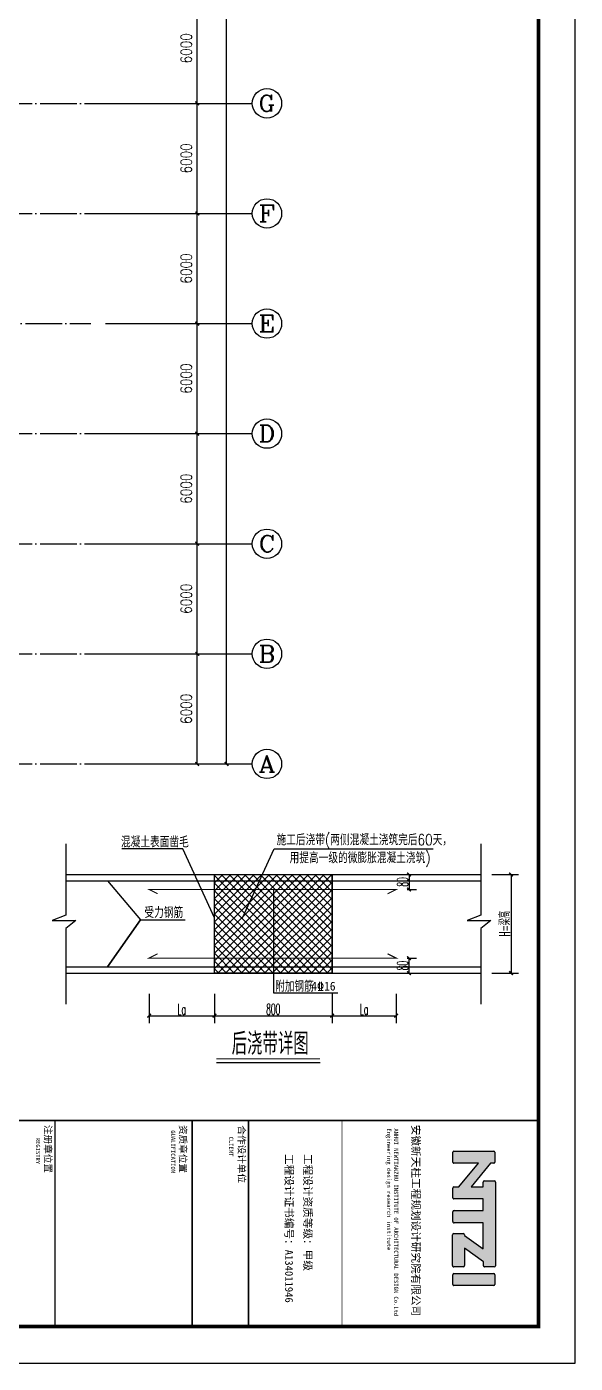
# Model space of a CAD drawing. Extents: x 31695611 to 39053694, y -59225 to 904195.
# Drawn here: x 38559949 to 38589838, y 755595 to 828434 of the extents above; entities that cross this region are included whole.
import ezdxf
from ezdxf.enums import TextEntityAlignment as Align

# ---------------------------------------------------------------- set-up
doc = ezdxf.new("R2010")
doc.units = 0
doc.header["$LTSCALE"] = 1000
doc.header["$MEASUREMENT"] = 0
for name, pattern in [('30', [0]), ('ACAD_ISO04W100', [30.5, 24, -3, 0.5, -3]), ('DOTE', [2.42, 2, -0.2, 0.02, -0.2])]:
    doc.linetypes.add(name, pattern=pattern)
doc.layers.get('0').update_dxf_attribs({"linetype": 'CONTINUOUS'})
doc.layers.get('DEFPOINTS').update_dxf_attribs({"linetype": 'CONTINUOUS'})
for name, color, linetype in [('AXIS', 3, 'CONTINUOUS'), ('AXIS_TEXT', 7, 'CONTINUOUS'), ('DIM', 3, 'CONTINUOUS'), ('DOTE', 1, 'ACAD_ISO04W100'), ('KILLER_TK3_0000', 1, 'CONTINUOUS'), ('PUB_TEXT', 7, 'CONTINUOUS'), ('PUB_TITLE', 4, 'CONTINUOUS'), ('钢筋标注', 253, 'CONTINUOUS')]:
    doc.layers.add(name, color=color, linetype=linetype)
doc.styles.add('7MMCN', font='simplex.shx', dxfattribs={"width": 0.7, "height": 1680, "bigfont": 'hztxt.shx'})
doc.styles.add('_TCH_AXIS', font='COMPLEX', dxfattribs={"bigfont": 'GBCBIG'})
doc.styles.add('COMPLEX', font='COMPLEX')
doc.styles.add('DIM_FONT', font='SIMPLEX.shx', dxfattribs={"width": 0.8})
doc.styles.add('ROMANS', font='simplex.shx', dxfattribs={"width": 0.5, "bigfont": 'fjktxt.shx'})
doc.styles.add('TQ', font='')
doc.styles.get('TQ').set_extended_font_data('SimSun')
doc.dimstyles.new('100$0', dxfattribs={"dimscale": 0.5, "dimtxt": 600, "dimasz": 200, "dimexe": 400, "dimexo": 600, "dimgap": 50, "dimtad": 1, "dimdec": 0, "dimtxsty": 'ROMANS', "dimblk": 'ARCHTICK', "dimcen": 0, "dimclrd": 3, "dimclre": 3, "dimclrt": 2, "dimazin": 3, "dimtfac": 0.7, "dimtdec": 0, "dimtmove": 0, "dimatfit": 3, "dimtolj": 1, "dimtzin": 0})
doc.dimstyles.new('DIMN200', dxfattribs={"dimscale": 2, "dimtxt": 300, "dimasz": 100, "dimexe": 250, "dimexo": 300, "dimgap": 150, "dimtad": 1, "dimdec": 0, "dimzin": 0, "dimtxsty": 'DIM_FONT', "dimblk": 'ARCHTICK', "dimcen": 0.09, "dimclrt": 7, "dimazin": 3, "dimtfac": 1, "dimtdec": 0, "dimtix": 1, "dimtmove": 0, "dimatfit": 3, "dimtolj": 1, "dimtzin": 0})

# ---------------------------------------------------------------- blocks, each defined once
blk = doc.blocks.new('TK')
h = blk.add_hatch(color=256)
h.paths.add_polyline_path([(31009895, -54327), (31010541, -54856), (31010541, -54993, 0.414214), (31010573, -55025), (31010836, -55025, 0.414214), (31010868, -54993), (31010868, -54194), (31011182, -54194), (31011182, -54992, 0.414214), (31011214, -55024), (31011484, -55024, 0.414214), (31011516, -54992), (31011516, -54195), (31012229, -54195), (31011867, -54706), (31011845, -54706, 0.414214), (31011813, -54738), (31011813, -55000, 0.414214), (31011845, -55032), (31012685, -55032, 0.414214), (31012717, -55000), (31012717, -54736, 0.414214), (31012685, -54704), (31012205, -54704), (31012579, -54190), (31012686, -54190, 0.414214), (31012718, -54158), (31012718, -53897, 0.414214), (31012686, -53865), (31010407, -53865, 0.414214), (31010375, -53897), (31010375, -54164, 0.414214), (31010407, -54196), (31010538, -54196), (31010538, -54524), (31009893, -53997), (31009893, -53908, 0.41489), (31009861, -53876), (31009593, -53876, 0.414214), (31009561, -53908), (31009561, -54996, 0.414214), (31009593, -55028), (31009863, -55028, 0.414214), (31009895, -54996)])
h.paths.add_polyline_path([(31012899, -54993, 0.414214), (31012931, -55025), (31013198, -55025, 0.414214), (31013230, -54993), (31013230, -53909, 0.414214), (31013198, -53877), (31012931, -53877, 0.414214), (31012899, -53909)])
for p, q in [((31009593, -53876), (31009861, -53876)), ((31010375, -54164), (31010375, -53897)), ((31010407, -53865), (31012686, -53865)), ((31012718, -53897), (31012718, -54158)), ((31012931, -53877), (31013198, -53877)), ((31009561, -54996), (31009561, -53908)), ((31009893, -53908), (31009893, -53997)), ((31009893, -53997), (31010538, -54524)), ((31010538, -54196), (31010407, -54196)), ((31010538, -54524), (31010538, -54196)), ((31011182, -54194), (31010868, -54194)), ((31010868, -54194), (31010868, -54993)), ((31011182, -54992), (31011182, -54194)), ((31012229, -54195), (31011516, -54195)), ((31011516, -54195), (31011516, -54992)), ((31011867, -54706), (31012229, -54195)), ((31012579, -54190), (31012205, -54704)), ((31012686, -54190), (31012579, -54190)), ((31012899, -54993), (31012899, -53909)), ((31013230, -53909), (31013230, -54993)), ((31010541, -54856), (31009895, -54327)), ((31009895, -54327), (31009895, -54996)), ((31010541, -54993), (31010541, -54856)), ((31011813, -55000), (31011813, -54738)), ((31011845, -54706), (31011867, -54706)), ((31012205, -54704), (31012685, -54704)), ((31012717, -54736), (31012717, -55000)), ((31009863, -55028), (31009593, -55028)), ((31010836, -55025), (31010573, -55025)), ((31011484, -55024), (31011214, -55024)), ((31012685, -55032), (31011845, -55032)), ((31013198, -55025), (31012931, -55025))]:
    blk.add_line(p, q)
for centre, start, end in [((31009593, -53908), 90, 180), ((31009861, -53908), 359.8676, 90), ((31010407, -53897), 90, 180), ((31012686, -53897), 0, 90), ((31012931, -53909), 90, 180), ((31013198, -53909), 0, 90), ((31010407, -54164), 180, 270), ((31012686, -54158), 270, 0), ((31011214, -54992), 180, 270), ((31011484, -54992), 270, 0), ((31011845, -54738), 90, 180), ((31012685, -54736), 0, 90), ((31009593, -54996), 180, 270), ((31009863, -54996), 270, 0), ((31010573, -54993), 180, 270), ((31010836, -54993), 270, 0), ((31011845, -55000), 180, 270), ((31012685, -55000), 270, 0), ((31012931, -54993), 180, 270), ((31013198, -54993), 270, 0)]:
    blk.add_arc(centre, 32, start, end)
at = {"layer": 'PUB_TEXT'}
for q in [(31013606, -52688), (31014342, -53218)]:
    blk.add_line((31014342, -52688), q, dxfattribs=at)
at = {"layer": 'PUB_TITLE'}
for p, q in [((31014342, -52688), (31008732, -52688)), ((31008730, -62123), (31014340, -62123))]:
    blk.add_line(p, q, dxfattribs=at)
for points, const_width in [([(31008732, -52688), (31008732, -92688)], 42.5), ([(31008732, -58043), (31014342, -58043)], 25.5), ([(31008732, -60593), (31014342, -60593)], 42.5), ([(31008732, -62123), (31014342, -62123)], 42.5), ([(31008730, -65863), (31014340, -65863)], 42.5)]:
    blk.add_lwpolyline(points, dxfattribs=dict(at, const_width=const_width))
at = {"layer": 'PUB_TEXT', "char_height": 212.5, "attachment_point": 1, "style": 'TQ'}
for s, insert in [('安徽新天柱工程规划设计研究院有限公司 ', (31008846, -55925)), ('工程设计资质等级：甲级 ', (31009642, -58869)), ('工程设计证书编号：{\\C0;A134011946} ', (31009642, -59379))]:
    blk.add_mtext(s, dxfattribs=dict(at, insert=insert))
at = {"layer": 'PUB_TEXT', "attachment_point": 1, "style": 'TQ'}
for s, insert, char_height, width in [('ANHUI NEWTIANZHU INSTITUTE OF ARCHITECTURAL DESIGN Co.Ltd\\PEngineering design research institute', (31008945, -56511), 114.75, 5257.35), ('合作设计单位', (31008862, -60683), 187, 1749.26), ('CLIENT', (31009168, -61006), 114.8, 2399.55), ('资质章位置', (31008851, -62285), 187, 2125), ('GUALIFICATION', (31008995, -62587), 114.75, 2680.9), ('注册章位置', (31008851, -65960), 187, 1530), ('REGISTRY', (31009199, -66268), 114.8, 2399.55)]:
    blk.add_mtext(s, dxfattribs=dict(at, insert=insert, char_height=char_height, width=width))
blk = doc.blocks.new('_ARCHTICK')
at = {"color": 0, "linetype": 'BYBLOCK', "const_width": 0.4}
blk.add_lwpolyline([(-0.5, -0.5), (0.5, 0.5)], dxfattribs=at)
blk = doc.blocks.new('*D135')
at = {"layer": 'DEFPOINTS', "color": 0, "linetype": '30', "ltscale": 0.02}
for p in [(7292722, 6081813, 0), (7292722, 6079126, 0), (7293548, 6079126, 0)]:
    blk.add_point(p, dxfattribs=at)
at = {"layer": 'KILLER_TK3_0000', "color": 3, "linetype": '30', "ltscale": 0.02}
for p, q in [((7293022, 6081813, 0), (7293748, 6081813, 0)), ((7293548, 6081813, 0), (7293548, 6079126, 0)), ((7293022, 6079126, 0), (7293748, 6079126, 0))]:
    blk.add_line(p, q, dxfattribs=at)
at = {"layer": 'KILLER_TK3_0000', "color": 3, "linetype": '30', "ltscale": 0.02, "xscale": 100, "yscale": 100, "zscale": 100}
for p, rotation in [((7293548, 6081813, 0), 90), ((7293548, 6079126, 0), 270)]:
    blk.add_blockref('_ARCHTICK', p, dxfattribs=dict(at, rotation=rotation))
at = {"layer": 'KILLER_TK3_0000', "color": 2, "linetype": '30', "ltscale": 0.02, "insert": (7293373, 6080470, 0), "char_height": 300, "attachment_point": 5, "rotation": 90, "style": 'ROMANS'}
blk.add_mtext('\\A1;H=梁高', dxfattribs=at)
blk = doc.blocks.new('*D136')
at = {"layer": 'DEFPOINTS', "color": 0, "linetype": '30', "ltscale": 0.02}
for p in [(7290375, 6081813, 0), (7290417, 6081404, 0), (7290768, 6081404, 0)]:
    blk.add_point(p, dxfattribs=at)
at = {"layer": 'KILLER_TK3_0000', "color": 3, "linetype": '30', "ltscale": 0.02}
for p, q in [((7290675, 6081813, 0), (7290968, 6081813, 0)), ((7290768, 6081813, 0), (7290768, 6081404, 0)), ((7290717, 6081404, 0), (7290968, 6081404, 0))]:
    blk.add_line(p, q, dxfattribs=at)
at = {"layer": 'KILLER_TK3_0000', "color": 3, "linetype": '30', "ltscale": 0.02, "xscale": 100, "yscale": 100, "zscale": 100}
for p, rotation in [((7290768, 6081813, 0), 90), ((7290768, 6081404, 0), 270)]:
    blk.add_blockref('_ARCHTICK', p, dxfattribs=dict(at, rotation=rotation))
at = {"layer": 'KILLER_TK3_0000', "color": 2, "linetype": '30', "ltscale": 0.02, "insert": (7290593, 6081609, 0), "char_height": 300, "attachment_point": 5, "rotation": 90, "style": 'ROMANS'}
blk.add_mtext('\\A1;80', dxfattribs=at)
blk = doc.blocks.new('*D134')
at = {"layer": 'DEFPOINTS', "color": 0, "linetype": '30', "ltscale": 0.02}
for p in [(7290417, 6079535, 0), (7290768, 6079535, 0), (7290375, 6079126, 0)]:
    blk.add_point(p, dxfattribs=at)
at = {"layer": 'KILLER_TK3_0000', "color": 3, "linetype": '30', "ltscale": 0.02}
for p, q in [((7290717, 6079535, 0), (7290968, 6079535, 0)), ((7290768, 6079126, 0), (7290768, 6079535, 0)), ((7290675, 6079126, 0), (7290968, 6079126, 0))]:
    blk.add_line(p, q, dxfattribs=at)
at = {"layer": 'KILLER_TK3_0000', "color": 3, "linetype": '30', "ltscale": 0.02, "xscale": 100, "yscale": 100, "zscale": 100}
for p, rotation in [((7290768, 6079535, 0), 90), ((7290768, 6079126, 0), 270)]:
    blk.add_blockref('_ARCHTICK', p, dxfattribs=dict(at, rotation=rotation))
at = {"layer": 'KILLER_TK3_0000', "color": 2, "linetype": '30', "ltscale": 0.02, "insert": (7290593, 6079330, 0), "char_height": 300, "attachment_point": 5, "rotation": 90, "style": 'ROMANS'}
blk.add_mtext('\\A1;80', dxfattribs=at)
blk = doc.blocks.new('*D131')
at = {"layer": 'DEFPOINTS', "color": 0, "linetype": '30', "ltscale": 0.02}
for p in [(7283686, 6078857, 0), (7285466, 6078857, 0), (7285466, 6077966, 0)]:
    blk.add_point(p, dxfattribs=at)
at = {"layer": 'KILLER_TK3_0000', "color": 3, "linetype": '30', "ltscale": 0.02}
for p, q in [((7283686, 6078557, 0), (7283686, 6077766, 0)), ((7285466, 6078557, 0), (7285466, 6077766, 0)), ((7283686, 6077966, 0), (7285466, 6077966, 0))]:
    blk.add_line(p, q, dxfattribs=at)
at = {"layer": 'KILLER_TK3_0000', "color": 3, "linetype": '30', "ltscale": 0.02, "xscale": 100, "yscale": 100, "zscale": 100, "rotation": 180}
blk.add_blockref('_ARCHTICK', (7283686, 6077966, 0), dxfattribs=at)
at = {"layer": 'KILLER_TK3_0000', "color": 3, "linetype": '30', "ltscale": 0.02, "xscale": 100, "yscale": 100, "zscale": 100}
blk.add_blockref('_ARCHTICK', (7285466, 6077966, 0), dxfattribs=at)
at = {"layer": 'KILLER_TK3_0000', "color": 2, "linetype": '30', "ltscale": 0.02, "insert": (7284576, 6078141, 0), "char_height": 300, "attachment_point": 5, "style": 'ROMANS'}
blk.add_mtext('\\A1;La', dxfattribs=at)
blk = doc.blocks.new('*D132')
at = {"layer": 'DEFPOINTS', "color": 0, "linetype": '30', "ltscale": 0.02}
for p in [(7285466, 6078857, 0), (7288671, 6078871, 0), (7288671, 6077966, 0)]:
    blk.add_point(p, dxfattribs=at)
at = {"layer": 'KILLER_TK3_0000', "color": 3, "linetype": '30', "ltscale": 0.02}
for p, q in [((7285466, 6078557, 0), (7285466, 6077766, 0)), ((7288671, 6078571, 0), (7288671, 6077766, 0)), ((7285466, 6077966, 0), (7288671, 6077966, 0))]:
    blk.add_line(p, q, dxfattribs=at)
at = {"layer": 'KILLER_TK3_0000', "color": 3, "linetype": '30', "ltscale": 0.02, "xscale": 100, "yscale": 100, "zscale": 100, "rotation": 180}
blk.add_blockref('_ARCHTICK', (7285466, 6077966, 0), dxfattribs=at)
at = {"layer": 'KILLER_TK3_0000', "color": 3, "linetype": '30', "ltscale": 0.02, "xscale": 100, "yscale": 100, "zscale": 100}
blk.add_blockref('_ARCHTICK', (7288671, 6077966, 0), dxfattribs=at)
at = {"layer": 'KILLER_TK3_0000', "color": 2, "linetype": '30', "ltscale": 0.02, "insert": (7287069, 6078141, 0), "char_height": 300, "attachment_point": 5, "style": 'ROMANS'}
blk.add_mtext('\\A1;800', dxfattribs=at)
blk = doc.blocks.new('*D133')
at = {"layer": 'DEFPOINTS', "color": 0, "linetype": '30', "ltscale": 0.02}
for p in [(7288671, 6078871, 0), (7290417, 6078857, 0), (7290417, 6077966, 0)]:
    blk.add_point(p, dxfattribs=at)
at = {"layer": 'KILLER_TK3_0000', "color": 3, "linetype": '30', "ltscale": 0.02}
for p, q in [((7288671, 6078571, 0), (7288671, 6077766, 0)), ((7290417, 6078557, 0), (7290417, 6077766, 0)), ((7288671, 6077966, 0), (7290417, 6077966, 0))]:
    blk.add_line(p, q, dxfattribs=at)
at = {"layer": 'KILLER_TK3_0000', "color": 3, "linetype": '30', "ltscale": 0.02, "xscale": 100, "yscale": 100, "zscale": 100, "rotation": 180}
blk.add_blockref('_ARCHTICK', (7288671, 6077966, 0), dxfattribs=at)
at = {"layer": 'KILLER_TK3_0000', "color": 3, "linetype": '30', "ltscale": 0.02, "xscale": 100, "yscale": 100, "zscale": 100}
blk.add_blockref('_ARCHTICK', (7290417, 6077966, 0), dxfattribs=at)
at = {"layer": 'KILLER_TK3_0000', "color": 2, "linetype": '30', "ltscale": 0.02, "insert": (7289544, 6078141, 0), "char_height": 300, "attachment_point": 5, "style": 'ROMANS'}
blk.add_mtext('\\A1;La', dxfattribs=at)
blk = doc.blocks.new('*D629')
at = {"layer": 'AXIS', "color": 0}
for p, q in [((38564839, 794258), (38569739, 794258)), ((38569239, 788258), (38569239, 794258)), ((38564839, 788258), (38569739, 788258))]:
    blk.add_line(p, q, dxfattribs=at)
at = {"layer": 'DEFPOINTS', "color": 0}
for p in [(38564239, 794258), (38569239, 794258), (38564239, 788258)]:
    blk.add_point(p, dxfattribs=at)
at = {"layer": 'AXIS', "color": 0, "xscale": 200, "yscale": 200, "zscale": 200}
for p, rotation in [((38569239, 794258), 89.99989046034315), ((38569239, 788258), 269.9998904603431)]:
    blk.add_blockref('_ARCHTICK', p, dxfattribs=dict(at, rotation=rotation))
at = {"layer": 'AXIS', "color": 7, "insert": (38568639, 791259), "char_height": 600, "attachment_point": 5, "rotation": 89.99989, "style": 'DIM_FONT'}
blk.add_mtext('\\A1;6000', dxfattribs=at)
blk = doc.blocks.new('*D630')
at = {"layer": 'AXIS', "color": 0}
for p, q in [((38564839, 800258), (38569739, 800258)), ((38569239, 794258), (38569239, 800258)), ((38564839, 794258), (38569739, 794258))]:
    blk.add_line(p, q, dxfattribs=at)
at = {"layer": 'DEFPOINTS', "color": 0}
for p in [(38564239, 800258), (38569239, 800258), (38564239, 794258)]:
    blk.add_point(p, dxfattribs=at)
at = {"layer": 'AXIS', "color": 0, "xscale": 200, "yscale": 200, "zscale": 200}
for p, rotation in [((38569239, 800258), 89.9998904604143), ((38569239, 794258), 269.9998904604143)]:
    blk.add_blockref('_ARCHTICK', p, dxfattribs=dict(at, rotation=rotation))
at = {"layer": 'AXIS', "color": 7, "insert": (38568639, 797259), "char_height": 600, "attachment_point": 5, "rotation": 89.99989, "style": 'DIM_FONT'}
blk.add_mtext('\\A1;6000', dxfattribs=at)
blk = doc.blocks.new('*D631')
at = {"layer": 'AXIS', "color": 0}
for p, q in [((38564839, 806258), (38569739, 806258)), ((38569239, 800258), (38569239, 806258)), ((38564839, 800258), (38569739, 800258))]:
    blk.add_line(p, q, dxfattribs=at)
at = {"layer": 'DEFPOINTS', "color": 0}
for p in [(38564239, 806258), (38569239, 806258), (38564239, 800258)]:
    blk.add_point(p, dxfattribs=at)
at = {"layer": 'AXIS', "color": 0, "xscale": 200, "yscale": 200, "zscale": 200}
for p, rotation in [((38569239, 806258), 89.99989046034315), ((38569239, 800258), 269.9998904603431)]:
    blk.add_blockref('_ARCHTICK', p, dxfattribs=dict(at, rotation=rotation))
at = {"layer": 'AXIS', "color": 7, "insert": (38568639, 803259), "char_height": 600, "attachment_point": 5, "rotation": 89.99989, "style": 'DIM_FONT'}
blk.add_mtext('\\A1;6000', dxfattribs=at)
blk = doc.blocks.new('*D632')
at = {"layer": 'AXIS', "color": 0}
for p, q in [((38564839, 812258), (38569739, 812258)), ((38569239, 806258), (38569239, 812258)), ((38564839, 806258), (38569739, 806258))]:
    blk.add_line(p, q, dxfattribs=at)
at = {"layer": 'DEFPOINTS', "color": 0}
for p in [(38564239, 812258), (38569239, 812258), (38564239, 806258)]:
    blk.add_point(p, dxfattribs=at)
at = {"layer": 'AXIS', "color": 0, "xscale": 200, "yscale": 200, "zscale": 200}
for p, rotation in [((38569239, 812258), 89.99989046034315), ((38569239, 806258), 269.9998904603431)]:
    blk.add_blockref('_ARCHTICK', p, dxfattribs=dict(at, rotation=rotation))
at = {"layer": 'AXIS', "color": 7, "insert": (38568639, 809259), "char_height": 600, "attachment_point": 5, "rotation": 89.99989, "style": 'DIM_FONT'}
blk.add_mtext('\\A1;6000', dxfattribs=at)
blk = doc.blocks.new('*D633')
at = {"layer": 'AXIS', "color": 0}
for p, q in [((38564839, 818258), (38569739, 818258)), ((38569239, 812258), (38569239, 818258)), ((38564839, 812258), (38569739, 812258))]:
    blk.add_line(p, q, dxfattribs=at)
at = {"layer": 'DEFPOINTS', "color": 0}
for p in [(38564239, 818258), (38569239, 818258), (38564239, 812258)]:
    blk.add_point(p, dxfattribs=at)
at = {"layer": 'AXIS', "color": 0, "xscale": 200, "yscale": 200, "zscale": 200}
for p, rotation in [((38569239, 818258), 89.9998904604143), ((38569239, 812258), 269.9998904604143)]:
    blk.add_blockref('_ARCHTICK', p, dxfattribs=dict(at, rotation=rotation))
at = {"layer": 'AXIS', "color": 7, "insert": (38568639, 815259), "char_height": 600, "attachment_point": 5, "rotation": 89.99989, "style": 'DIM_FONT'}
blk.add_mtext('\\A1;6000', dxfattribs=at)
blk = doc.blocks.new('*D634')
at = {"layer": 'AXIS', "color": 0}
for p, q in [((38564839, 824258), (38569739, 824258)), ((38569239, 818258), (38569239, 824258)), ((38564839, 818258), (38569739, 818258))]:
    blk.add_line(p, q, dxfattribs=at)
at = {"layer": 'DEFPOINTS', "color": 0}
for p in [(38564239, 824258), (38569239, 824258), (38564239, 818258)]:
    blk.add_point(p, dxfattribs=at)
at = {"layer": 'AXIS', "color": 0, "xscale": 200, "yscale": 200, "zscale": 200}
for p, rotation in [((38569239, 824258), 89.99989046034315), ((38569239, 818258), 269.9998904603431)]:
    blk.add_blockref('_ARCHTICK', p, dxfattribs=dict(at, rotation=rotation))
at = {"layer": 'AXIS', "color": 7, "insert": (38568639, 821259), "char_height": 600, "attachment_point": 5, "rotation": 89.99989, "style": 'DIM_FONT'}
blk.add_mtext('\\A1;6000', dxfattribs=at)
blk = doc.blocks.new('*D635')
at = {"layer": 'AXIS', "color": 0}
for p, q in [((38564839, 830258), (38569739, 830258)), ((38569239, 824258), (38569239, 830258)), ((38564839, 824258), (38569739, 824258))]:
    blk.add_line(p, q, dxfattribs=at)
at = {"layer": 'DEFPOINTS', "color": 0}
for p in [(38564239, 830258), (38569239, 830258), (38564239, 824258)]:
    blk.add_point(p, dxfattribs=at)
at = {"layer": 'AXIS', "color": 0, "xscale": 200, "yscale": 200, "zscale": 200}
for p, rotation in [((38569239, 830258), 89.99989046034315), ((38569239, 824258), 269.9998904603431)]:
    blk.add_blockref('_ARCHTICK', p, dxfattribs=dict(at, rotation=rotation))
at = {"layer": 'AXIS', "color": 7, "insert": (38568639, 827259), "char_height": 600, "attachment_point": 5, "rotation": 89.99989, "style": 'DIM_FONT'}
blk.add_mtext('\\A1;6000', dxfattribs=at)
blk = doc.blocks.new('*D644')
at = {"layer": 'AXIS', "color": 0}
for p, q in [((38564839, 878259), (38571339, 878258)), ((38570839, 788258), (38570839, 878258)), ((38564839, 788259), (38571339, 788258))]:
    blk.add_line(p, q, dxfattribs=at)
at = {"layer": 'DEFPOINTS', "color": 0}
for p in [(38564239, 878259), (38570839, 878258), (38564239, 788259)]:
    blk.add_point(p, dxfattribs=at)
at = {"layer": 'AXIS', "color": 0, "xscale": 200, "yscale": 200, "zscale": 200}
for p, rotation in [((38570839, 878258), 89.99989046036686), ((38570839, 788258), 269.9998904603668)]:
    blk.add_blockref('_ARCHTICK', p, dxfattribs=dict(at, rotation=rotation))
at = {"layer": 'AXIS', "color": 7, "insert": (38570239, 833258), "char_height": 600, "attachment_point": 5, "rotation": 89.99989, "style": 'DIM_FONT'}
blk.add_mtext('\\A1;90000', dxfattribs=at)
blk = doc.blocks.new('_AXISO')
blk.add_circle((0, 0), 0.5)
at = {"layer": 'AXIS_TEXT', "style": 'COMPLEX', "width": 1.041667}
blk.add_attdef('A', text='', height=0.56, dxfattribs=at).set_placement((-0.25, -0.28), (0.25, -0.28), align=Align.FIT)
blk = doc.blocks.new('1')
at = {"layer": 'KILLER_TK3_0000', "linetype": '30', "ltscale": 0.02}
h = blk.add_hatch(dxfattribs=at)
h.set_pattern_fill('ANSI37', color=3, scale=1200, style=0)
h.set_pattern_definition([(45, (7318610.78, 5648044.38), (-106.066017, 106.066017), []), (135, (7318610.78, 5648044.38), (-106.066017, -106.066017), [])])
h.paths.add_polyline_path([(7285465.8, 6081813.1), (7288671.4, 6081813.1), (7288671.4, 6079126), (7285465.8, 6079126)])
at = {"layer": 'DIM'}
blk.add_line((7285518.8, 6076694.1, 0), (7288342.7, 6076694.1, 0), dxfattribs=at)
at = {"layer": 'DIM', "const_width": 32.4, "elevation": 0}
blk.add_lwpolyline([(7285518.8, 6076791.3), (7288342.7, 6076791.3)], dxfattribs=at)
at = {"layer": 'KILLER_TK3_0000', "color": 0, "linetype": '30', "ltscale": 0.02}
for p, q in [((7281417.4, 6082652.5, 0), (7281417.4, 6080708.9, 0)), ((7292723.6, 6082652.5, 0), (7292723.6, 6080708.9, 0)), ((7281417.4, 6081813.1, 0), (7292721.7, 6081813.1, 0)), ((7281417.4, 6081642.8, 0), (7292721.7, 6081642.8, 0)), ((7281417.4, 6080708.9, 0), (7281049.8, 6080563.8, 0)), ((7281049.8, 6080563.8, 0), (7281692.5, 6080563.8, 0)), ((7281692.5, 6080563.8, 0), (7281415.5, 6080342.2, 0)), ((7292723.6, 6080708.9, 0), (7292355.9, 6080563.8, 0)), ((7292355.9, 6080563.8, 0), (7292998.7, 6080563.8, 0)), ((7292998.7, 6080563.8, 0), (7292721.7, 6080342.2, 0)), ((7281415.5, 6080342.2, 0), (7281415.5, 6078275.1, 0)), ((7292721.7, 6080342.2, 0), (7292721.7, 6078275.1, 0)), ((7281415.5, 6079296.3, 0), (7292721.7, 6079296.3, 0)), ((7281415.5, 6079126, 0), (7292721.7, 6079126, 0))]:
    blk.add_line(p, q, dxfattribs=at)
at = {"layer": 'KILLER_TK3_0000', "color": 3, "linetype": '30', "ltscale": 0.02}
for p, q in [((7284602.2, 6082509, 0), (7282945.8, 6082509, 0)), ((7285465.8, 6080634, 0), (7284602.2, 6082509, 0)), ((7286233.4, 6080634, 0), (7287097, 6082509, 0)), ((7287097, 6082509, 0), (7291428.2, 6082509, 0)), ((7285465.8, 6079126, 0), (7285465.8, 6081813.1, 0)), ((7288671.4, 6079126, 0), (7288671.4, 6081813.1, 0)), ((7282555.6, 6081642.8, 0), (7283451.7, 6080579.5, 0)), ((7287079.7, 6081404.2, 0), (7287079.7, 6078584, 0)), ((7283451.7, 6080579.5, 0), (7282555.6, 6079296.3, 0)), ((7282555.6, 6079296.3, 0), (7283451.7, 6080579.5, 0)), ((7283451.7, 6080579.5, 0), (7284664.5, 6080579.5, 0)), ((7287079.7, 6078584, 0), (7288826.1, 6078584, 0))]:
    blk.add_line(p, q, dxfattribs=at)
at = {"layer": 'KILLER_TK3_0000', "color": 0, "linetype": '30', "ltscale": 0.02, "const_width": 30, "elevation": 0}
for points in [[(7281417.4, 6081642.8), (7292721.7, 6081642.8)], [(7292721.7, 6079296.3), (7281415.5, 6079296.3)]]:
    blk.add_lwpolyline(points, dxfattribs=at)
at = {"layer": 'KILLER_TK3_0000', "color": 3, "linetype": '30', "ltscale": 0.02, "elevation": 0}
blk.add_lwpolyline([(7285465.8, 6081813.1), (7288671.4, 6081813.1), (7288671.4, 6079126), (7285465.8, 6079126)], close=True, dxfattribs=at)
at = {"layer": 'KILLER_TK3_0000', "color": 1, "linetype": '30', "ltscale": 0.02, "const_width": 30, "elevation": 0}
for points in [[(7290416.6, 6081404.2), (7283685.7, 6081404.2), (7283918.3, 6081287.8)], [(7283685.7, 6081404.2), (7290416.6, 6081404.2), (7290184, 6081287.8)], [(7290416.6, 6079534.9), (7283685.7, 6079534.9), (7283918.3, 6079651.3)], [(7283685.7, 6079534.9), (7290416.6, 6079534.9), (7290184, 6079651.3)]]:
    blk.add_lwpolyline(points, dxfattribs=at)
at = {"layer": 'DIM', "style": '7MMCN'}
for s, height, width, p in [('混凝土表面凿毛', 300, 0.8, (7282919.3, 6082550.7, 0)), ('施工后浇带(两侧混凝土浇筑完后60天，', 300, 0.8, (7287159.3, 6082609.9, 0)), ('用提高一级的微膨胀混凝土浇筑)', 300, 0.8, (7287514.4, 6082118.3, 0)), ('受力钢筋', 300, 0.8, (7283559.6, 6080627.6, 0)), ('附加钢筋', 300, 0.8, (7287119.5, 6078617.3, 0)), ('后浇带详图', 600, 0.7, (7285935.2, 6076900.4, 0))]:
    blk.add_text(s, height=height, dxfattribs=dict(at, width=width)).set_placement(p)
at = {"layer": '钢筋标注', "width": 0.951432}
blk.add_text('4%%13216', height=240, dxfattribs=at).set_placement((7288103.7, 6078650.7, 0))
at = {"layer": 'KILLER_TK3_0000', "color": 3, "linetype": '30', "ltscale": 0.02}
for base, p1, p2, angle, text, picture, middle in [((7290767.6, 6081404.2, 0), (7290374.9, 6081813.1, 0), (7290416.6, 6081404.2, 0), 90, '80', '*D136', (7290592.6, 6081608.6, 0)), ((7293548, 6079126, 0), (7292721.7, 6081813.1, 0), (7292721.7, 6079126, 0), 90, 'H=梁高', '*D135', (7293373, 6080469.5, 0)), ((7290767.6, 6079534.9, 0), (7290374.9, 6079126, 0), (7290416.6, 6079534.9, 0), 270, '80', '*D134', (7290592.6, 6079330.4, 0))]:
    dim = blk.add_linear_dim(base=base, p1=p1, p2=p2, angle=angle, text=text, dimstyle='100$0', dxfattribs=at)
    dim.commit()
    dim.dimension.update_dxf_attribs({"geometry": picture, "text_midpoint": middle})
for base, p1, p2, text, picture, middle in [((7285465.8, 6077966.1, 0), (7283685.7, 6078856.5, 0), (7285465.8, 6078856.5, 0), 'La', '*D131', (7284575.7, 6078141.1, 0)), ((7288671.4, 6077966.1, 0), (7285465.8, 6078856.5, 0), (7288671.4, 6078871.4, 0), '800', '*D132', (7287068.6, 6078141.1, 0)), ((7290416.6, 6077966.1, 0), (7288671.4, 6078871.4, 0), (7290416.6, 6078856.5, 0), 'La', '*D133', (7289544, 6078141.1, 0))]:
    dim = blk.add_linear_dim(base=base, p1=p1, p2=p2, text=text, dimstyle='100$0', dxfattribs=at)
    dim.commit()
    dim.dimension.update_dxf_attribs({"geometry": picture, "text_midpoint": middle})

msp = doc.modelspace()

# ---------------------------------------------------------------- linework, layer by layer
at = {"layer": 'AXIS'}
for p, q in [((38564238.9, 824258.5), (38572238.9, 824258.5)), ((38564238.9, 818258.5), (38572238.9, 818258.5)), ((38564238.9, 812258.5), (38572238.9, 812258.5)), ((38564238.9, 806258.5), (38572238.9, 806258.5)), ((38564238.9, 800258.5), (38572238.9, 800258.5)), ((38564238.8, 794258.5), (38572238.8, 794258.5)), ((38564238.8, 788258.5), (38572238.8, 788258.5))]:
    msp.add_line(p, q, dxfattribs=at)
at = {"layer": 'DOTE', "linetype": 'DOTE'}
for p, q in [((38524373.6, 824258.6), (38564238.9, 824258.5)), ((38524373.6, 818258.6), (38564238.9, 818258.5)), ((38523573.6, 812258.6), (38563438.9, 812258.5)), ((38524373.6, 806258.6), (38564238.9, 806258.5)), ((38524373.6, 800258.6), (38564238.9, 800258.5)), ((38524373.6, 794258.6), (38564238.8, 794258.5)), ((38524373.5, 788258.6), (38564238.8, 788258.5))]:
    msp.add_line(p, q, dxfattribs=at)
at = {"layer": 'PUB_TITLE'}
msp.add_lwpolyline([(38505838, 755595.5), (38589838, 755595.5), (38589838, 904195.5), (38505838, 904195.5)], close=True, dxfattribs=at)
at = {"layer": 'PUB_TITLE', "const_width": 200}
msp.add_lwpolyline([(38507838, 757595.5), (38587838, 757595.5), (38587838, 899195.5), (38507838, 899195.5)], close=True, dxfattribs=at)

# ---------------------------------------------------------------- block references
at = {"xscale": 2, "yscale": 2, "zscale": 2}
msp.add_blockref('1', (23999244.3, -11381393.2, 0), dxfattribs=at)
at = {"xscale": 2, "yscale": 2, "zscale": 2, "rotation": 270}
msp.add_blockref('TK', (38693214.9, 62786284.7), dxfattribs=at)
msp.add_blockref('TK', (38693214.9, 62786284.7), dxfattribs=at)
at = {"layer": 'AXIS'}
ref = msp.add_blockref('_AXISO', (38573038.9, 824258.5), dxfattribs=dict(at, xscale=1600, yscale=1600, zscale=1600))
ref.add_attrib('A', 'G', dxfattribs={"layer": 'AXIS_TEXT', "height": 905.1, "style": '_TCH_AXIS', "width": 1.166667}).set_placement((38572586.4, 823805.9), (38573491.5, 823805.9), align=Align.FIT)
ref = msp.add_blockref('_AXISO', (38573038.9, 818258.5), dxfattribs=dict(at, xscale=1600, yscale=1600, zscale=1600))
ref.add_attrib('A', 'F', dxfattribs={"layer": 'AXIS_TEXT', "height": 905.1, "style": '_TCH_AXIS', "width": 1.3125}).set_placement((38572586.3, 817805.9), (38573491.4, 817805.9), align=Align.FIT)
ref = msp.add_blockref('_AXISO', (38573038.9, 812258.5), dxfattribs=dict(at, xscale=1600, yscale=1600, zscale=1600))
ref.add_attrib('A', 'E', dxfattribs={"layer": 'AXIS_TEXT', "height": 905.1, "style": '_TCH_AXIS', "width": 1.3125}).set_placement((38572586.3, 811805.9), (38573491.4, 811805.9), align=Align.FIT)
ref = msp.add_blockref('_AXISO', (38573038.9, 806258.5), dxfattribs=dict(at, xscale=1600, yscale=1600, zscale=1600))
ref.add_attrib('A', 'D', dxfattribs={"layer": 'AXIS_TEXT', "height": 905.1, "style": '_TCH_AXIS', "width": 1.235294}).set_placement((38572586.3, 805805.9), (38573491.4, 805805.9), align=Align.FIT)
ref = msp.add_blockref('_AXISO', (38573038.9, 800258.5), dxfattribs=dict(at, xscale=1600, yscale=1600, zscale=1600))
ref.add_attrib('A', 'C', dxfattribs={"layer": 'AXIS_TEXT', "height": 905.1, "style": '_TCH_AXIS', "width": 1.4}).set_placement((38572586.3, 799805.9), (38573491.4, 799805.9), align=Align.FIT)
ref = msp.add_blockref('_AXISO', (38573038.8, 794258.5), dxfattribs=dict(at, xscale=1600, yscale=1600, zscale=1600))
ref.add_attrib('A', 'B', dxfattribs={"layer": 'AXIS_TEXT', "height": 905.1, "style": '_TCH_AXIS', "width": 1.235294}).set_placement((38572586.3, 793805.9), (38573491.4, 793805.9), align=Align.FIT)
ref = msp.add_blockref('_AXISO', (38573038.8, 788258.5), dxfattribs=dict(at, xscale=1600, yscale=1600, zscale=1600))
ref.add_attrib('A', 'A', dxfattribs={"layer": 'AXIS_TEXT', "height": 905.1, "style": '_TCH_AXIS', "width": 1.166667}).set_placement((38572586.3, 787805.9), (38573491.4, 787805.9), align=Align.FIT)

# ---------------------------------------------------------------- dimensions: what is measured, and where the dimension line sits
for p1, p2, distance, picture, middle in [((38564238.8, 788258.5), (38564239, 878258.5), -6600, '*D644', (38570238.9, 833258.5)), ((38564238.9, 824258.5), (38564238.9, 830258.5), -5000, '*D635', (38568638.9, 827258.5)), ((38564238.9, 818258.5), (38564238.9, 824258.5), -5000, '*D634', (38568638.9, 821258.5)), ((38564238.9, 812258.5), (38564238.9, 818258.5), -5000, '*D633', (38568638.9, 815258.5)), ((38564238.9, 806258.5), (38564238.9, 812258.5), -5000, '*D632', (38568638.9, 809258.5)), ((38564238.9, 800258.5), (38564238.9, 806258.5), -5000, '*D631', (38568638.9, 803258.5)), ((38564238.8, 794258.5), (38564238.9, 800258.5), -5000, '*D630', (38568638.9, 797258.5)), ((38564238.8, 788258.5), (38564238.8, 794258.5), -5000, '*D629', (38568638.8, 791258.5))]:
    dim = msp.add_aligned_dim(p1=p1, p2=p2, distance=distance, dimstyle='DIMN200', dxfattribs=at)
    dim.commit()
    dim.dimension.update_dxf_attribs({"geometry": picture, "text_midpoint": middle})

doc.saveas('drawing.dxf')
